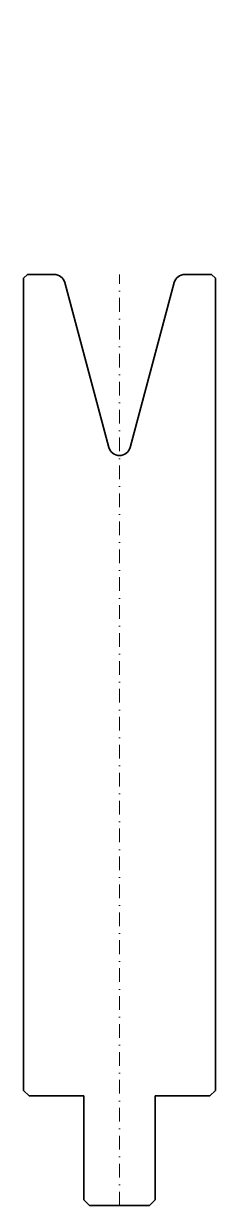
# Model space of a CAD drawing. Header units: millimetres. Extents: x -18 to 18, y -170 to 46.
import ezdxf

# ---------------------------------------------------------------- set-up
doc = ezdxf.new("R2010")
doc.units = ezdxf.units.MM
doc.header["$LTSCALE"] = 5
doc.linetypes.add('AUSGEZOGEN', pattern=[0])
doc.linetypes.add('DASHDOT', pattern=[1, 0.5, -0.25, 0, -0.25])
doc.layers.add('2', color=7, linetype='Continuous')
doc.layers.add('Layer7', color=30, linetype='Continuous', true_color=0xff8000)

msp = doc.modelspace()

# ---------------------------------------------------------------- linework, layer by layer
at = {"layer": '2', "color": 7, "linetype": 'AUSGEZOGEN', "lineweight": 35}
for p, q in [((-17.5, -0.7), (-16.8, 0)), ((-16.8, 0), (-11.93, 0)), ((11.93, 0), (16.8, 0)), ((16.8, 0), (17.5, -0.7)), ((-17.5, -149), (-17.5, -0.7)), ((-10, -1.48), (-1.93, -31.59)), ((1.93, -31.59), (10, -1.48)), ((17.5, -0.7), (17.5, -149)), ((-16.5, -150), (-17.5, -149)), ((-6.5, -150), (-16.5, -150)), ((-6.5, -169), (-6.5, -150)), ((16.5, -150), (6.5, -150)), ((6.5, -150), (6.5, -169)), ((17.5, -149), (16.5, -150)), ((-5.5, -170), (-6.5, -169)), ((5.5, -170), (-5.5, -170)), ((6.5, -169), (5.5, -170))]:
    msp.add_line(p, q, dxfattribs=at)
at = {"layer": '2', "color": 7, "linetype": 'DASHDOT', "lineweight": 18}
msp.add_line((0, -170), (0, 0), dxfattribs=at)
at = {"layer": '2', "color": 7, "linetype": 'AUSGEZOGEN', "lineweight": 35}
for centre, start, end in [((-11.93, -2), 15, 90), ((11.93, -2), 90, 165), ((0, -31.08), 195, 345)]:
    msp.add_arc(centre, 2, start, end, dxfattribs=at)

# ---------------------------------------------------------------- wipeouts: each hides what was drawn before it
at = {"color": 30, "linetype": 'AUSGEZOGEN', "lineweight": 35, "true_color": 0xff8000}
msp.add_wipeout([(-4.95, 40.2), (8.95, 40.2), (8.95, 45.8), (-4.95, 45.8)], dxfattribs=at).dxf.layer = 'Layer7'

# ---------------------------------------------------------------- next in the draw order: wipeouts: each hides what was drawn before it
msp.add_wipeout([(-4.95, 40.2), (8.95, 40.2), (8.95, 45.8), (-4.95, 45.8)], dxfattribs=at).dxf.layer = 'Layer7'

# ---------------------------------------------------------------- next in the draw order: wipeouts: each hides what was drawn before it
msp.add_wipeout([(-4.95, 40.2), (8.95, 40.2), (8.95, 45.8), (-4.95, 45.8)], dxfattribs=at).dxf.layer = 'Layer7'

# ---------------------------------------------------------------- next in the draw order: wipeouts: each hides what was drawn before it
msp.add_wipeout([(2.55, 40.2), (16.45, 40.2), (16.45, 45.8), (2.55, 45.8)], dxfattribs=at).dxf.layer = 'Layer7'

doc.saveas('drawing.dxf')
